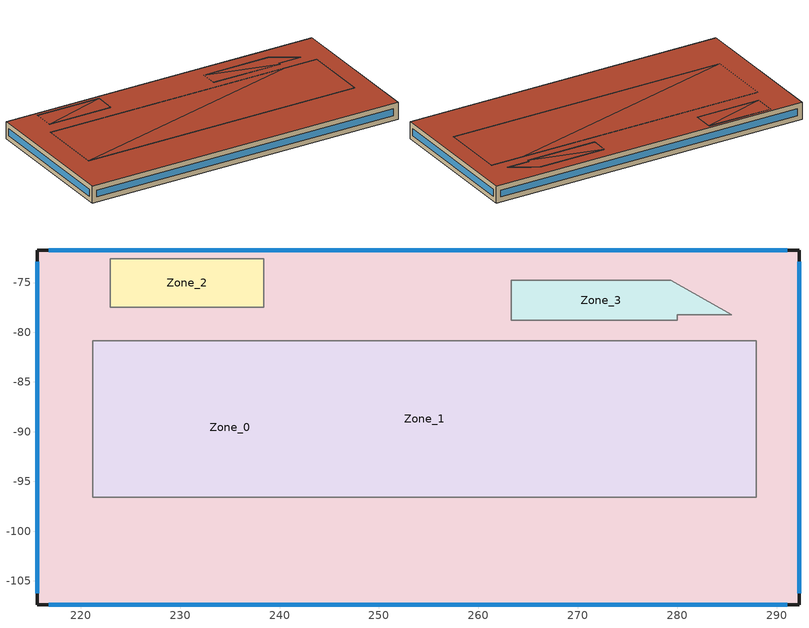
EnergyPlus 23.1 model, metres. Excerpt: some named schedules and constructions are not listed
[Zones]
Zone_0
 floor ground (Zone_0:f0UnderGroundSlabCF): 215.61,-107.39 215.61,-71.77 222.99,-71.77 222.99,-72.59 238.42,-72.59 238.42,-77.5 222.99,-72.59 222.99,-71.77 263.29,-71.77 263.29,-74.77 279.35,-74.77 285.49,-78.23 280,-78.23 280,-80.86 287.92,-80.86 287.92,-96.61 221.2,-80.86 280,-80.86 280,-78.79 263.29,-74.77 263.29,-71.77 292.24,-71.77 292.24,-107.39 z0
 wall outside (90.1-2019 Nonresidential CZ 0 Exterior Wall (Mass)): 215.61,-107.39 292.24,-107.39 292.24,-71.77 215.61,-71.77 215.61,-107.39 z0:4
 wall to Zone_3 (Interior Partition (Mass)): 263.29,-78.79 263.29,-74.77 279.35,-74.77 285.49,-78.23 280,-78.23 280,-78.79 263.29,-78.79 z0:4
 wall to Zone_2 (Interior Partition (Mass)): 238.42,-77.5 222.99,-77.5 222.99,-72.59 238.42,-72.59 238.42,-77.5 z0:4
 wall to Zone_1 (Interior Partition (Mass)): 287.92,-96.61 221.2,-96.61 221.2,-80.86 287.92,-80.86 287.92,-96.61 z0:4
 window (90.1-2019 Nonresidential CZ 0 Glazing (Operable)): 216.78,-107.39 291.07,-107.39 / 291.07,-71.77 216.78,-71.77 z1.17:2.83; 292.24,-106.25 292.24,-72.92 / 215.61,-72.92 215.61,-106.25 z1.15:2.85
 roof outside (300mmInsulation 200mmConcrete): 215.61,-107.39 292.24,-107.39 292.24,-71.77 279.35,-71.77 279.35,-74.77 263.29,-74.77 280,-78.79 280,-80.86 221.2,-96.61 287.92,-96.61 287.92,-80.86 280,-80.86 280,-78.23 285.49,-78.23 279.35,-74.77 279.35,-71.77 238.42,-71.77 238.42,-72.59 222.99,-77.5 238.42,-77.5 238.42,-71.77 215.61,-71.77 z4
Zone_1
 floor ground (Zone_1:f0UnderGroundSlabCF): 221.2,-96.61 221.2,-80.86 287.92,-80.86 287.92,-96.61 z0
 roof outside (300mmInsulation 200mmConcrete): 221.2,-96.61 287.92,-96.61 287.92,-80.86 221.2,-80.86 z4
Zone_2
 floor ground (Zone_2:f0UnderGroundSlabCF): 222.99,-77.5 222.99,-72.59 238.42,-72.59 238.42,-77.5 z0
 roof outside (300mmInsulation 200mmConcrete): 222.99,-77.5 238.42,-77.5 238.42,-72.59 222.99,-72.59 z4
Zone_3
 floor ground (Zone_3:f0UnderGroundSlabCF): 263.29,-74.77 279.35,-74.77 285.49,-78.23 280,-78.23 280,-78.79 263.29,-78.79 z0
 roof outside (300mmInsulation 200mmConcrete): 263.29,-74.77 263.29,-78.79 280,-78.79 280,-78.23 285.49,-78.23 279.35,-74.77 z4
[Construction]
Interior Partition (Mass)_FLIPPED: Plaster_0.013_Interior Partition (Mass), Plaster_0.013_Interior Partition (Mass)
[EnergyManagementSystem:Sensor] Output:Variable Index Key=Environment
Name | Output:Variable
OutdoorTemp | Site Outdoor Air Drybulb Temperature
OutdoorRelHumid | Site Outdoor Air Relative Humidity
[ZoneHVAC:IdealLoadsAirSystem] Maximum Heating Supply Air Temperature {C}=35; Minimum Cooling Supply Air Temperature {C}=12; Maximum Heating Supply Air Humidity Ratio {kgWater/kgDryAir}=0.01; Minimum Cooling Supply Air Humidity Ratio {kgWater/kgDryAir}=0.008; Heating Limit=LimitFlowRateAndCapacity; MaximumHeatingAirFlowRate [m3/s]=Autosize; MaximumSensibleHeatingCapacity [W]=Autosize; Cooling Limit=LimitFlowRateAndCapacity; MaximumCoolingAirFlowRate [m3/s]=Autosize; MaximumTotalCoolingCapacity [W]=Autosize; HeatingAvailabilitySchedule=Off; Dehumidification Control Type=Humidistat; Humidification Control Type=Humidistat; Demand Controlled Ventilation Type=OccupancySchedule; Outdoor Air Economizer Type=NoEconomizer; Heat Recovery Type=None; SensibleHeatRecoveryEffectiveness=0.7; LatentHeatRecoveryEffectiveness=0.65
Name | CoolingAvailabilitySchedule | Design Specification Outdoor Air Object
Zone_0 Ideal Loads Air | CoolAvail_Zone_0 | Zone_0MinFreshAir
Zone_1 Ideal Loads Air | CoolAvail_Zone_1 | Zone_1MinFreshAir
Zone_2 Ideal Loads Air | CoolAvail_Zone_2 | Zone_2MinFreshAir
Zone_3 Ideal Loads Air | CoolAvail_Zone_3 | Zone_3MinFreshAir
[Schedule:Constant]
Off: Value=0
AllOn: Value=1
Zone_0Heating_SP_Sch; Zone_1Heating_SP_Sch; Zone_2Heating_SP_Sch; Zone_3Heating_SP_Sch: HeatingSetpoint=20
Zone_0Cooling_SP_Sch; Zone_1Cooling_SP_Sch; Zone_2Cooling_SP_Sch; Zone_3Cooling_SP_Sch: CoolingSetpoint=26
[Schedule:Day:Hourly]
561d226c-dfb2-47a8-9f44-daed69d770ca: Fraction, 0, 0, 0, 0, 0, 0, 0, 0, 0, 0, 0, 0, 0, 0, 0, 0, 0, 0, 0, 0, 0, 0, 0, 0
a24641ba-3735-4e0c-8833-826857902045: Fraction, 0, 0, 0, 0, 0, 0, 0, 0.2, 0.4, 0.6, 0.8, 0.8, 0.4, 0.6, 0.8, 0.8, 0.4, 0.2, 0, 0, 0, 0, 0, 0
549433fd-dfa2-4326-9945-f400369c81e1: Fraction, 0, 0, 0, 0, 0, 0, 0, 1, 1, 1, 1, 1, 1, 1, 1, 1, 1, 1, 0, 0, 0, 0, 0, 0
ef1b2ce9-b476-4417-af51-2e6d29c7d4a5: Fraction, 0.1, 0.1, 0.1, 0.1, 0.1, 0.1, 0.1, 0.1, 0.1, 0.1, 0.1, 0.1, 0.1, 0.1, 0.1, 0.1, 0.1, 0.1, 0.1, 0.1, 0.1, 0.1, 0.1, 0.1
4cf5bd77-9dfd-4795-bdc9-dae13ac7382e: Fraction, 0.1, 0.1, 0.1, 0.1, 0.1, 0.1, 0.1, 0.2, 0.4, 0.6, 0.8, 0.8, 0.4, 0.6, 0.8, 0.8, 0.4, 0.2, 0.1, 0.1, 0.1, 0.1, 0.1, 0.1
85c6a029-e4e8-41fd-86bb-4b009e4cb66b: Fraction, 1, 1, 1, 1, 1, 1, 1, 1, 0, 0, 0, 0, 0, 1, 0, 0, 0, 0, 0, 0, 0, 0, 0, 0
0c249a86-c4ee-410c-8082-98cd32725661: Fraction, 1, 1, 1, 1, 1, 1, 1, 1, 0, 0, 0, 0, 0, 0, 0, 0, 0, 0, 0, 0, 0, 0, 0, 0
f29474d4-a1e7-4d7a-91c1-f291bf929a3f: Fraction, 1, 1, 1, 1, 1, 1, 1, 1, 0, 0, 0, 1, 1, 1, 1, 1, 0, 0, 0, 0, 0, 0, 0, 1
74cfc11e-1913-4ea0-a0f7-8d2204f76937: Fraction, 1, 1, 1, 1, 1, 1, 1, 1, 0, 0, 0, 0, 0, 0, 0, 0, 0, 0, 0, 0, 0, 0, 0, 1
1250c7db-3b2b-4445-b79f-44bef8d49d5d: Fraction, 1, 1, 1, 1, 1, 1, 1, 1, 0, 0, 0, 0, 1, 1, 1, 0, 0, 0, 0, 0, 0, 0, 0, 0
772ec56d-a633-41bf-bd3d-4b23fc774e0a: Fraction, 1, 1, 1, 1, 1, 1, 1, 1, 0, 0, 0, 0, 0, 0, 0, 0, 0, 0, 0, 0, 0, 0, 1, 1
e27d312d-659d-49e3-9faf-210b87503e1f: Fraction, 1, 1, 1, 1, 1, 1, 1, 0, 0, 0, 0, 0, 1, 1, 1, 1, 0, 0, 0, 0, 0, 0, 0, 1
b26ceaab-e915-4292-ae42-2f58a4d818ea: Fraction, 1, 1, 1, 1, 1, 1, 1, 1, 0, 0, 0, 0, 1, 1, 1, 1, 1, 0, 0, 0, 0, 0, 0, 0
e0697b2d-ebe1-46cf-a18b-520a3f69f707: Fraction, 1, 1, 1, 1, 1, 1, 1, 1, 0, 0, 0, 0, 1, 1, 1, 1, 1, 0, 0, 0, 0, 0, 0, 1
a064ed7a-8238-4f75-a64f-5e109a77af9a: Fraction, 1, 1, 1, 1, 1, 0, 0, 0, 0, 0, 1, 1, 1, 1, 0, 0, 0, 0, 0, 0, 0, 0, 1, 1
b6bcfed9-4522-4340-b17a-acf98644e10d: Fraction, 1, 1, 1, 1, 1, 0, 0, 0, 0, 0, 0, 0, 0, 0, 0, 1, 1, 1, 1, 1, 1, 1, 1, 1
77618b42-cc36-4d1c-86c4-2d974d71c98d: Fraction, 1, 1, 1, 1, 1, 1, 1, 0, 0, 0, 0, 0, 0, 0, 0, 0, 0, 0, 0, 0, 0, 0, 1, 1
b000b1dc-dca8-4677-ad55-6699cf6bab2a: Fraction, 1, 1, 1, 1, 1, 1, 1, 0, 0, 0, 0, 0, 0, 0, 0, 0, 0, 0, 0, 0, 0, 0, 0, 1
31c4c1a4-3514-4191-930d-fcecca94881a: Fraction, 1, 1, 1, 1, 1, 1, 1, 1, 1, 1, 1, 0, 0, 0, 0, 0, 0, 0, 0, 0, 1, 1, 1, 1
33edf522-fb8b-4dfd-bfc6-df66bb4e1fab: Fraction, 1, 1, 1, 1, 1, 1, 0, 0, 0, 0, 0, 0, 0, 0, 0, 0, 0, 0, 0, 0, 0, 1, 1, 1
3f429996-4c54-4d87-8250-dc492136a87e: Fraction, 1, 1, 1, 1, 0, 0, 0, 0, 0, 0, 0, 0, 0, 0, 0, 0, 0, 0, 0, 0, 0, 1, 1, 1
e2f1e828-fbda-4cd2-bede-7b59d388981c: Fraction, 1, 1, 1, 1, 1, 1, 1, 1, 1, 1, 1, 1, 1, 1, 0, 0, 0, 0, 0, 0, 1, 1, 1, 1
68eb1d60-7632-4f94-868b-87a1d3a83c17: Fraction, 1, 1, 1, 1, 1, 1, 0, 0, 0, 0, 0, 0, 0, 0, 0, 0, 0, 0, 0, 0, 0, 0, 1, 1
b074ca7d-6cdb-4236-807f-2150fec1f18b: Fraction, 0, 1, 1, 1, 1, 1, 1, 1, 0, 0, 0, 0, 0, 1, 0, 0, 0, 0, 1, 1, 1, 1, 1, 1
743d76c9-1341-4029-82f1-1e5178462d91: Fraction, 1, 1, 1, 1, 1, 1, 0, 0, 0, 0, 0, 0, 1, 1, 0, 0, 1, 1, 1, 1, 1, 1, 1, 1
0d8ecc63-0ded-475c-a08a-15f37c7c10b4: Fraction, 1, 1, 1, 1, 1, 1, 1, 1, 0, 0, 0, 0, 0, 0, 0, 0, 0, 0, 0, 0, 0, 1, 1, 1
34c04e20-d69e-4830-8713-dd9accf05093: Fraction, 1, 1, 1, 0, 0, 0, 0, 0, 0, 0, 0, 0, 0, 0, 0, 0, 0, 0, 0, 0, 0, 0, 0, 0
b8df7259-eebb-40da-a1a3-bcf27ca5f2dd: Fraction, 1, 1, 1, 1, 1, 1, 1, 1, 0, 0, 0, 0, 1, 1, 1, 1, 0, 0, 0, 0, 0, 0, 0, 0
5323fa69-3154-4a14-b11d-a32f91a33350: Fraction, 0, 0, 0, 0, 0, 0, 0, 0, 1, 1, 1, 1, 1, 1, 1, 1, 0, 0, 0, 0, 0, 0, 0, 0
adf3931e-70ba-44c3-862b-255d006a4b2f: Fraction, 0, 0, 0, 1, 1, 1, 1, 1, 0, 0, 0, 0, 0, 0, 0, 0, 0, 0, 0, 0, 0, 0, 0, 0
42f5213f-b900-41f9-adae-0f22096b5bcb: Fraction, 0, 0, 0, 1, 1, 1, 1, 1, 0, 0, 0, 0, 0, 1, 1, 1, 0, 0, 0, 0, 0, 0, 0, 0
064fe165-83db-405a-8849-8a1efd8cc893: Fraction, 0, 1, 1, 1, 1, 1, 1, 1, 0, 0, 0, 0, 0, 1, 1, 0, 0, 0, 0, 0, 0, 0, 0, 0
25d0cc74-fdbe-4320-ae4e-9e47b9a3e139: Fraction, 0, 0, 0, 0, 1, 1, 1, 1, 0, 0, 0, 0, 0, 0, 0, 0, 0, 0, 0, 0, 0, 0, 0, 0
50389512-814e-4e61-9d73-c0c810431688: Fraction, 1, 1, 1, 1, 1, 1, 1, 1, 1, 0, 1, 1, 1, 1, 1, 1, 1, 0, 0, 1, 1, 1, 1, 1
f13050b7-a697-4f06-a09b-ba45c976c57d: Fraction, 1, 1, 1, 1, 1, 1, 1, 1, 0, 0, 0, 1, 1, 1, 1, 1, 0, 1, 1, 1, 1, 1, 1, 1
26a934de-cf15-4b4a-a984-ca084c93e3ed: Fraction, 0, 1, 1, 1, 1, 1, 1, 1, 0, 0, 0, 0, 1, 1, 1, 0, 0, 0, 0, 0, 0, 0, 0, 0
74ec60ba-d813-4bca-864a-5824e87c1028: Fraction, 0, 0, 0, 0, 0, 0, 0, 0, 0, 0, 0, 0, 1, 0, 0, 0, 0, 0, 0, 0, 0, 0, 0, 0
334a7995-b9a8-4966-a8ad-b782d04819be: Fraction, 0, 1, 1, 1, 1, 1, 1, 1, 0, 0, 0, 0, 0, 0, 0, 0, 0, 0, 0, 0, 0, 0, 0, 0
267d3960-7065-48c6-a4fe-b2dccd21d001: Fraction, 0, 1, 0, 0, 1, 0, 0, 0, 0, 0, 0, 1, 1, 1, 1, 1, 1, 0, 0, 0, 0, 0, 0, 0
21d52ee4-5c4c-4218-9ebc-d2d90fed18ea: Fraction, 0, 0, 0, 0, 0, 0, 0, 0, 0, 0, 0, 0, 1, 0, 1, 0, 0, 0, 0, 0, 0, 0, 0, 0
4a5fa2e8-692f-4a68-88ef-82ab0c592a7d: Fraction, 0, 0, 0, 0, 0, 0, 0, 0, 0, 0, 0, 1, 0, 0, 1, 1, 0, 0, 0, 0, 0, 0, 0, 1
9f990f34-d58c-4937-a7c1-f3844e4063c1: Fraction, 0, 0, 0, 1, 1, 1, 1, 1, 0, 0, 0, 1, 1, 1, 1, 0, 0, 0, 0, 0, 0, 1, 1, 0
c84d1233-08ef-4e56-9c9f-a80276d6d31e: Fraction, 0, 1, 1, 1, 1, 1, 1, 1, 0, 0, 0, 1, 1, 1, 1, 1, 0, 0, 1, 0, 0, 1, 1, 1
f2f95d3c-a0c4-4a72-8854-ed7b6d2e4979: Fraction, 1, 1, 1, 1, 1, 1, 1, 1, 0, 0, 0, 1, 1, 1, 1, 0, 0, 0, 0, 1, 0, 0, 1, 1
680c0ec1-0e14-49c8-af01-74ee5af38224: Fraction, 1, 1, 1, 1, 1, 1, 1, 1, 1, 1, 0, 0, 0, 0, 0, 0, 0, 0, 0, 1, 1, 1, 1, 1
72563efa-3a77-4d08-ab20-e3e3692b2940: Fraction, 1, 1, 1, 1, 1, 1, 1, 1, 0, 0, 0, 1, 1, 1, 1, 1, 1, 0, 1, 1, 1, 1, 1, 1
dc615d84-f378-4a21-8735-997e0a0f6458: Fraction, 1, 1, 0, 0, 1, 1, 0, 0, 0, 0, 0, 1, 0, 0, 1, 1, 0, 0, 0, 0, 0, 0, 0, 0
e3309eba-5228-4a3f-9aa2-1fd62fa497ae: Fraction, 0, 1, 1, 0, 1, 1, 0, 0, 0, 0, 0, 1, 1, 1, 1, 1, 1, 0, 0, 0, 0, 0, 0, 0
1a090c8f-b2a6-4cca-a8d9-a179f414f05c: Fraction, 0, 0, 0, 0, 1, 1, 1, 1, 0, 0, 0, 1, 1, 1, 1, 1, 0, 0, 0, 0, 0, 0, 0, 0
569fdb20-bc7a-438b-87d6-d70862601515: Fraction, 1, 1, 1, 1, 1, 1, 1, 1, 0, 0, 0, 1, 1, 1, 1, 1, 0, 0, 0, 0, 0, 0, 0, 0
629b89ae-2ebe-40bc-a908-2d5758564f4c: Fraction, 0, 0, 1, 1, 1, 1, 1, 0, 0, 0, 0, 1, 1, 1, 1, 1, 1, 0, 0, 0, 0, 0, 0, 0
45f19e8f-8985-4ac9-b53e-1421078fe62f: Fraction, 0, 0, 0, 0, 0, 0, 0, 0, 0, 0, 0, 0, 0, 1, 0, 0, 0, 0, 0, 0, 0, 0, 0, 0
f280c74d-9ff6-4899-827d-efa8a638737b: Fraction, 0, 0, 0, 0, 0, 0, 0, 0, 0, 0, 0, 1, 1, 1, 0, 0, 0, 0, 0, 0, 0, 0, 0, 0
e2f249d8-097e-40ff-ad9c-c55f7ba70039: Fraction, 0, 0, 0, 0, 0, 0, 0, 0, 0, 0, 0, 0, 1, 1, 1, 1, 0, 0, 0, 0, 0, 0, 0, 0
5133e15d-8069-4a5e-9e2a-0125374c018a: Fraction, 0, 0, 0, 1, 1, 1, 1, 1, 0, 0, 0, 1, 1, 1, 1, 1, 0, 0, 0, 0, 0, 0, 0, 0
4b47d2e1-5d75-4720-a4d9-b3cc995cc6dd: Fraction, 1, 1, 1, 0, 1, 1, 1, 1, 0, 0, 0, 1, 1, 1, 1, 1, 1, 0, 0, 0, 0, 0, 0, 1
a74ea6fc-e84c-4d78-bd6c-0c4f57afc76b: Fraction, 1, 1, 1, 1, 1, 1, 1, 1, 0, 0, 0, 1, 1, 1, 1, 1, 1, 0, 0, 0, 0, 0, 0, 1
eb272f09-08a5-41e4-8729-2c979847a29b: Fraction, 1, 1, 1, 1, 0, 0, 0, 1, 0, 0, 1, 1, 1, 1, 1, 1, 1, 0, 0, 0, 0, 0, 0, 0
90856641-0652-4c9f-a071-5d7bbb2a872d: Fraction, 1, 1, 1, 1, 0, 0, 0, 0, 0, 0, 0, 1, 1, 1, 1, 1, 1, 0, 0, 0, 0, 0, 0, 0
48cfc453-6422-41ba-8031-d74a1e013f1c: Fraction, 0, 0, 0, 0, 0, 0, 0, 0, 0, 0, 0, 1, 1, 1, 1, 1, 0, 0, 0, 0, 0, 1, 1, 1
a7fdf543-b681-43e6-b6af-290bc38788a0: Fraction, 1, 1, 1, 1, 1, 1, 1, 1, 1, 1, 0, 0, 0, 0, 1, 1, 0, 0, 0, 1, 1, 0, 1, 0
b82e4c78-5cdd-46cb-a540-6ff323719b30: Fraction, 0, 1, 1, 1, 1, 1, 1, 1, 1, 1, 1, 1, 0, 1, 0, 1, 1, 1, 1, 1, 1, 1, 1, 1
89fdac62-9a60-4ff6-b8fe-e8588041b4cd: Fraction, 1, 1, 1, 1, 1, 1, 1, 1, 0, 0, 0, 1, 0, 1, 1, 0, 0, 0, 0, 1, 0, 1, 1, 1
4d3d19ee-0516-43be-8ce0-4bd7d21f8b47: Fraction, 1, 1, 1, 1, 1, 1, 1, 1, 0, 0, 0, 1, 1, 1, 1, 1, 1, 1, 0, 0, 0, 0, 0, 0
12fef3fd-a838-4b27-a706-b2babadc79db: Fraction, 1, 0, 1, 1, 1, 0, 1, 1, 0, 0, 0, 1, 1, 1, 1, 1, 1, 0, 0, 0, 0, 0, 0, 0
cb52a983-87de-40db-982b-375cdfdea294: Fraction, 0, 0, 0, 0, 0, 1, 1, 0, 0, 0, 0, 0, 1, 1, 1, 1, 0, 0, 0, 0, 1, 1, 1, 0
1531a79c-518d-4400-a66c-47120729e1be: Fraction, 0, 1, 0, 1, 1, 1, 1, 1, 0, 0, 0, 1, 1, 1, 1, 1, 1, 0, 0, 0, 0, 0, 0, 0
99a48b89-7d04-4b44-a98e-d3c82a9dc741: Fraction, 0, 1, 1, 1, 1, 1, 0, 1, 0, 0, 0, 1, 1, 1, 1, 1, 1, 1, 0, 0, 0, 0, 0, 0
7979b7bb-c444-4176-b453-5b62de9c2be6: Fraction, 0, 0, 0, 1, 1, 1, 1, 1, 0, 0, 0, 1, 1, 1, 1, 1, 1, 1, 0, 0, 0, 0, 0, 0
cbdfe97a-80c2-47d2-93df-bbf2952c4215: Fraction, 0, 0, 0, 0, 1, 1, 1, 1, 0, 0, 0, 1, 1, 1, 1, 1, 1, 1, 0, 0, 0, 0, 0, 0
ee4773fd-25fa-408e-b587-96930ae01020: Fraction, 0, 0, 1, 1, 1, 1, 1, 1, 0, 0, 0, 1, 1, 1, 1, 1, 0, 1, 1, 1, 0, 1, 1, 1
ab553f1f-e999-42db-a828-3a8c4a6055cc: Fraction, 0, 0, 0, 0, 1, 1, 1, 1, 0, 0, 1, 1, 1, 1, 1, 1, 1, 0, 0, 0, 0, 0, 0, 0
2c4adc93-1ecc-4247-9ab9-f5ff1b08cbfa: Fraction, 0, 0, 0, 0, 0, 1, 0, 0, 0, 1, 1, 1, 1, 1, 1, 1, 1, 1, 0, 0, 0, 0, 0, 0
8120fe72-b15e-4308-92bc-83d8241b95e4: Fraction, 0, 0, 0, 1, 1, 1, 1, 0, 0, 0, 0, 1, 1, 1, 1, 1, 1, 1, 0, 0, 0, 0, 0, 0
41805d28-3b6b-4d06-a9c3-1e716f37525d: Fraction, 1, 1, 1, 0, 1, 0, 1, 1, 0, 0, 0, 0, 1, 1, 1, 1, 1, 0, 0, 0, 0, 0, 0, 0
42b810f3-ef9c-41b2-a9ba-1ceaff09f6a9: Fraction, 0, 0, 1, 1, 1, 1, 1, 1, 0, 1, 1, 1, 1, 1, 0, 1, 0, 0, 0, 1, 0, 0, 1, 1
6e209096-b3bb-4107-b1cd-d0fa029301d5: Fraction, 1, 1, 1, 1, 1, 1, 0, 1, 0, 1, 1, 1, 1, 1, 1, 1, 1, 1, 0, 0, 0, 0, 0, 0
9e08ca07-425d-426b-ae3a-bf5f3ca4c968: Fraction, 0, 1, 1, 1, 1, 1, 0, 1, 0, 0, 0, 1, 1, 1, 0, 0, 0, 0, 0, 0, 0, 0, 0, 1
f71fb075-e90e-4586-890b-336368de73e8: Fraction, 1, 1, 1, 1, 1, 1, 1, 1, 0, 1, 1, 1, 1, 1, 1, 0, 1, 0, 0, 1, 1, 1, 1, 1
b1d77f4b-6e65-4670-abeb-ba9bb48a29a1: Fraction, 1, 1, 1, 1, 1, 1, 1, 0, 0, 0, 0, 0, 1, 1, 1, 1, 0, 0, 0, 0, 0, 0, 1, 0
1818b242-5233-4300-b520-4bc04c655efb: Fraction, 0, 0, 1, 1, 1, 1, 1, 1, 0, 1, 1, 1, 1, 1, 1, 1, 1, 1, 1, 0, 0, 0, 0, 0
37c1cb38-0006-4739-b020-fc2a8c6482a2: Fraction, 1, 1, 1, 1, 1, 1, 1, 1, 0, 0, 1, 1, 1, 0, 0, 0, 0, 0, 0, 1, 0, 1, 1, 1
24f7ea19-0cf7-43b9-b05f-44584330dc0c: Fraction, 1, 1, 1, 1, 1, 1, 1, 1, 0, 0, 0, 1, 1, 1, 1, 1, 0, 0, 0, 0, 0, 1, 1, 1
e0fe6f05-d967-4e20-83b7-38e17d3494cc: Fraction, 1, 1, 1, 1, 1, 1, 1, 1, 0, 1, 1, 0, 1, 1, 1, 0, 0, 0, 0, 1, 1, 1, 1, 1
978efcca-c70a-4222-a4ea-4e4e1b94c568: Fraction, 1, 1, 1, 1, 1, 1, 1, 1, 0, 0, 1, 1, 1, 1, 1, 1, 1, 1, 0, 0, 0, 0, 0, 0
3a573a91-bac9-4c56-81a9-70300a5385af: Fraction, 0, 1, 1, 0, 1, 1, 1, 1, 0, 1, 1, 1, 1, 1, 1, 1, 0, 1, 1, 1, 1, 1, 1, 1
18e4aa44-7405-44c5-80d2-2ad437eab411: Fraction, 1, 1, 0, 1, 1, 1, 1, 1, 0, 0, 1, 1, 1, 0, 0, 0, 1, 1, 0, 1, 1, 1, 1, 1
0f0202a4-195a-4f34-b22c-c0574f5a7d68: Fraction, 1, 1, 1, 1, 1, 1, 1, 1, 0, 0, 1, 1, 1, 1, 1, 0, 1, 1, 1, 1, 1, 1, 1, 1
7781e9b7-6876-4142-b53c-9a5ccc616691: Fraction, 1, 1, 1, 1, 1, 1, 1, 1, 1, 0, 1, 1, 1, 1, 1, 0, 1, 0, 0, 1, 1, 1, 1, 1
2f1e2b94-ec51-4501-aec0-b97301df5a5a: Fraction, 1, 1, 1, 1, 1, 1, 1, 1, 1, 1, 1, 1, 1, 1, 0, 0, 0, 0, 0, 0, 0, 1, 1, 1
e9aed87e-672d-43e3-ab5e-a3021301a4a4: Fraction, 1, 1, 1, 1, 0, 0, 0, 0, 0, 0, 1, 1, 1, 1, 1, 1, 1, 0, 0, 0, 0, 0, 0, 0
6cc8b891-4b4b-4e66-aa85-66496144d162: Fraction, 0, 1, 1, 1, 1, 1, 1, 1, 0, 0, 0, 1, 1, 1, 1, 1, 1, 1, 0, 0, 0, 0, 0, 0
4927370b-0b8c-4925-b7d7-41c86596701f: Fraction, 0, 1, 0, 0, 1, 0, 1, 0, 0, 0, 1, 1, 1, 1, 1, 1, 1, 0, 0, 0, 0, 0, 0, 0
858abd4a-04af-4ac9-a6ec-14c5bdc98630: Fraction, 0, 1, 1, 1, 1, 1, 1, 1, 0, 1, 1, 1, 1, 1, 1, 1, 1, 1, 0, 0, 0, 0, 0, 0
80ffbef0-fa87-4ee3-a75c-a94183df0bbe: Fraction, 0, 0, 0, 0, 1, 0, 0, 0, 0, 1, 1, 1, 1, 1, 1, 1, 1, 1, 1, 0, 0, 0, 0, 0
7a6df264-7ee6-40af-9c4a-0f699d0c1ccf: Fraction, 0, 0, 0, 0, 1, 1, 0, 1, 0, 0, 1, 1, 0, 1, 1, 1, 1, 1, 1, 1, 1, 1, 1, 1
1b00293a-42a1-4816-9873-11c03299305f: Fraction, 1, 1, 1, 1, 1, 1, 1, 1, 0, 0, 0, 1, 1, 1, 1, 1, 1, 0, 0, 0, 0, 0, 0, 0
32a52929-a276-46a0-9e71-9020b2598748: Fraction, 0, 1, 1, 1, 1, 1, 1, 1, 0, 0, 1, 1, 1, 0, 0, 0, 0, 0, 0, 0, 0, 0, 0, 1
3d890e4d-676c-443f-ae8a-013f2103938c: Fraction, 1, 1, 1, 1, 1, 1, 1, 1, 0, 0, 1, 1, 1, 1, 1, 1, 1, 0, 1, 0, 0, 0, 0, 0
4e1516a6-3f8c-4bd6-802e-49909bb945a8: Fraction, 0, 0, 0, 0, 1, 1, 0, 0, 0, 0, 1, 1, 0, 0, 0, 1, 1, 0, 0, 1, 1, 1, 1, 1
eaf9be08-6d50-4173-b2da-6b1875419b4e: Fraction, 1, 1, 1, 1, 1, 1, 1, 1, 0, 0, 0, 1, 1, 1, 1, 0, 0, 1, 1, 1, 1, 1, 1, 1
d259d1bc-0c8d-42c6-b845-487b9fcf2043: Fraction, 1, 1, 1, 1, 1, 1, 1, 1, 0, 0, 0, 1, 1, 1, 1, 0, 1, 1, 0, 0, 0, 0, 0, 0
9976d3a7-aeb5-48f6-b478-57dec8883c08: Fraction, 0, 0, 0, 0, 1, 0, 0, 0, 0, 1, 0, 1, 1, 1, 0, 1, 1, 1, 1, 1, 1, 1, 1, 1
37033e62-8eff-40df-9873-c8882775b452: Fraction, 1, 1, 1, 1, 1, 1, 1, 1, 1, 0, 0, 1, 1, 1, 1, 1, 0, 0, 0, 0, 0, 0, 0, 0
ec5136ff-6cb9-4471-9853-68e71fc30723: Fraction, 1, 1, 1, 1, 1, 1, 1, 1, 0, 1, 1, 1, 1, 1, 1, 0, 0, 0, 0, 0, 0, 0, 0, 0
97438e12-208d-4155-94c8-6c07565688ce: Fraction, 1, 1, 1, 0, 1, 1, 0, 1, 0, 0, 0, 1, 1, 1, 0, 0, 0, 0, 0, 0, 0, 0, 0, 0
9f8af7c2-ac5a-45c4-9d7a-4b6d0490ca06: Fraction, 0, 0, 0, 0, 0, 0, 0, 0, 1, 1, 1, 1, 1, 1, 1, 1, 1, 1, 1, 0, 0, 0, 0, 0
f764a808-63cd-4aa6-b97b-af1051a48ca2: Fraction, 0, 0, 0, 0, 1, 0, 1, 1, 1, 1, 1, 1, 1, 1, 1, 1, 1, 1, 0, 0, 0, 0, 0, 0
5b321f60-b354-4228-ab54-1cda36a10044: Fraction, 0, 0, 0, 0, 0, 1, 1, 1, 1, 1, 1, 1, 1, 1, 1, 1, 1, 1, 1, 0, 0, 0, 0, 0
b8a81750-3430-4b5d-9867-a15c78432fd6: Fraction, 0, 0, 0, 0, 1, 0, 1, 0, 0, 1, 1, 1, 1, 1, 1, 1, 1, 1, 1, 0, 0, 0, 0, 0
f7dbe305-b71b-4776-a867-5e5892a08d82: Fraction, 0, 0, 0, 0, 1, 1, 1, 1, 0, 1, 1, 1, 1, 1, 1, 1, 1, 1, 1, 0, 0, 0, 0, 0
0f95166b-1ef2-4e46-b829-8b1bfe2d79af: Fraction, 0, 0, 0, 0, 0, 0, 0, 0, 1, 1, 1, 1, 1, 1, 0, 0, 0, 0, 0, 1, 0, 0, 0, 0
c3590bef-4fe4-4bab-8b98-2c4e69aead1b: Fraction, 0, 1, 0, 0, 1, 0, 1, 1, 0, 1, 1, 1, 1, 0, 1, 0, 0, 0, 0, 0, 0, 0, 0, 1
3534bac9-9fc2-40c3-b02b-1fe789e14ea3: Fraction, 1, 0, 1, 1, 1, 1, 1, 0, 0, 1, 1, 1, 0, 0, 1, 1, 1, 0, 0, 0, 0, 0, 0, 0
3388c9c2-83b8-42ec-a30b-752dbbacf474: Fraction, 1, 1, 0, 1, 1, 1, 1, 1, 0, 1, 1, 1, 1, 1, 1, 0, 0, 0, 0, 0, 0, 0, 0, 0
4e7b1e9e-c7b6-40e3-803a-a51ad52b1db4: Fraction, 0, 1, 1, 1, 1, 1, 1, 1, 0, 1, 1, 1, 0, 1, 1, 1, 0, 1, 0, 1, 1, 0, 1, 0
32343a06-f962-4b30-8503-411f415510aa: Fraction, 1, 1, 1, 1, 1, 1, 1, 1, 0, 0, 0, 0, 1, 0, 0, 0, 0, 0, 0, 0, 0, 0, 1, 0
f1e0da34-49c5-4c83-854d-2a6db2a3ef5a: Fraction, 1, 1, 0, 1, 1, 1, 1, 1, 0, 1, 1, 1, 1, 1, 1, 1, 1, 1, 0, 0, 0, 0, 0, 0
b61fcd0c-f044-432e-bb78-669bd8431322: Fraction, 0, 0, 0, 0, 0, 0, 0, 0, 0, 1, 1, 0, 0, 1, 1, 0, 0, 0, 0, 0, 0, 1, 1, 1
ef41f50c-03a8-4db6-8a76-2d83eb80a7c4: Fraction, 1, 1, 1, 1, 1, 1, 0, 0, 0, 0, 1, 1, 1, 1, 1, 1, 1, 1, 0, 0, 0, 0, 0, 0
a60ab8b9-977f-4ec4-8a30-515ff0a4bd62: Fraction, 0, 0, 0, 0, 0, 0, 0, 0, 0, 0, 1, 1, 1, 1, 1, 1, 1, 1, 0, 0, 0, 0, 0, 0
4c3c6b70-359b-45e1-8c19-bb95b4618909: Fraction, 0, 0, 0, 1, 1, 1, 0, 0, 0, 0, 0, 0, 1, 1, 0, 0, 1, 1, 0, 0, 0, 1, 1, 1
8e18e431-23a1-408b-b384-3ea972c797a8: Fraction, 1, 1, 1, 1, 1, 1, 1, 1, 0, 1, 1, 1, 0, 0, 0, 0, 0, 0, 0, 0, 0, 0, 0, 1
2947e697-d069-4c61-9be8-e268fadd8571: Fraction, 1, 1, 1, 1, 1, 1, 1, 1, 1, 0, 0, 0, 1, 1, 1, 1, 0, 0, 0, 0, 0, 0, 1, 1
8d72fccb-df80-4c92-8b54-943d74b5bb86: Fraction, 1, 1, 1, 1, 1, 1, 1, 1, 0, 0, 1, 1, 1, 1, 1, 1, 1, 0, 0, 0, 0, 0, 0, 0
2514dd92-0222-484b-b8ab-ba6ac40a355f: Fraction, 1, 1, 1, 1, 1, 1, 1, 1, 0, 0, 1, 1, 1, 1, 0, 0, 1, 1, 1, 1, 1, 1, 1, 1
52fe4a51-9b5b-431e-bea8-fe336f4a1738: Fraction, 1, 1, 1, 1, 1, 1, 1, 1, 0, 0, 1, 1, 1, 1, 0, 0, 0, 1, 1, 1, 1, 1, 1, 1
a60b447f-d737-4c1e-bb24-b8dd39c52611: Fraction, 0, 0, 0, 0, 1, 1, 1, 1, 0, 0, 0, 0, 0, 0, 0, 0, 0, 0, 0, 0, 0, 0, 1, 1
71f8cc5d-7261-4057-8f21-38d01158a895: Fraction, 1, 1, 1, 1, 1, 1, 1, 1, 1, 1, 1, 1, 1, 1, 1, 1, 1, 1, 1, 0, 0, 0, 0, 0
8003589d-2f89-451e-acd3-30f62fc840bf: Fraction, 0, 0, 0, 0, 0, 0, 0, 0, 0, 0, 1, 1, 1, 1, 1, 0, 0, 0, 0, 0, 0, 1, 1, 1
a9348ec9-58c2-4a2b-8427-68edb90c7e32: Fraction, 1, 1, 1, 1, 1, 1, 1, 1, 1, 0, 0, 0, 1, 1, 1, 1, 1, 0, 0, 0, 0, 0, 0, 0
f7f8f03f-79cb-4abd-a717-15ff5f434618: Fraction, 0, 1, 0, 0, 0, 1, 1, 1, 0, 0, 1, 1, 1, 0, 0, 0, 0, 0, 0, 0, 0, 0, 0, 0
e72929cc-1320-4dee-a7a2-8e2c37f2d096: Fraction, 1, 1, 1, 1, 1, 1, 1, 1, 1, 0, 0, 0, 0, 0, 0, 0, 1, 1, 0, 0, 0, 0, 0, 0
e393190d-6ef0-4165-b41f-ecb9f13b36a9: Fraction, 0, 0, 0, 1, 1, 0, 0, 0, 0, 1, 1, 1, 0, 0, 0, 0, 0, 0, 0, 0, 0, 0, 0, 0
cb545223-34e2-471d-911a-2314ca4b1114: Fraction, 0, 0, 0, 0, 0, 0, 0, 0, 0, 1, 1, 1, 0, 0, 0, 0, 0, 0, 0, 0, 1, 1, 1, 1
f4c8f33a-3439-45ce-9e9e-50e50f5db943: Fraction, 1, 1, 1, 1, 1, 1, 1, 1, 0, 0, 1, 1, 1, 1, 1, 1, 1, 1, 1, 0, 0, 0, 0, 0
463eed30-5370-4b29-ba2f-bbe9a8985cc0: Fraction, 0, 1, 1, 1, 1, 1, 0, 0, 0, 1, 1, 1, 1, 1, 1, 1, 1, 0, 0, 0, 0, 0, 0, 0
dec1eb3a-942f-4d8b-8d5e-4814a8e391e5: Fraction, 0, 1, 1, 1, 1, 1, 1, 1, 1, 0, 0, 1, 1, 1, 1, 1, 0, 0, 0, 0, 0, 0, 0, 0
55ef4753-c436-45a5-bbd0-4648e8b67991: Fraction, 0, 0, 0, 0, 0, 0, 0, 0, 0, 0, 0, 0, 1, 1, 1, 1, 0, 0, 0, 0, 0, 0, 0, 1
2b57717c-51d0-4786-8da5-8df8e80cb9a7: Fraction, 0, 0, 0, 0, 0, 0, 0, 0, 0, 0, 0, 0, 1, 1, 1, 1, 1, 1, 0, 0, 0, 0, 0, 0
59e27c1f-e1c2-49be-814b-68e19e6ee136: Fraction, 0, 0, 1, 1, 1, 1, 1, 1, 0, 0, 0, 0, 0, 0, 0, 0, 0, 0, 0, 0, 0, 0, 0, 0
ed609a95-6f7d-4def-b3fc-6db933322f08: Fraction, 0, 0, 0, 0, 0, 0, 0, 0, 0, 0, 0, 0, 0, 0, 0, 0, 0, 0, 0, 0, 0, 0, 1, 1
acd699fe-fde8-4fe0-9966-0a582679d8a1: Fraction, 0, 0, 0, 1, 1, 1, 1, 1, 1, 0, 0, 0, 0, 0, 0, 0, 1, 0, 0, 0, 0, 0, 0, 0
e6919595-16de-44aa-bfe8-2ef9f0771699: Fraction, 0, 0, 0, 1, 1, 1, 1, 1, 0, 0, 1, 1, 1, 1, 1, 1, 1, 0, 0, 0, 0, 0, 0, 0
0386168d-8320-4c09-a468-f38468c2fff0: Fraction, 0, 1, 1, 1, 1, 1, 1, 0, 0, 0, 1, 1, 1, 1, 1, 1, 1, 1, 0, 0, 0, 0, 0, 0
1ca4610a-f8b6-4d9d-82eb-acc976b0709e: Fraction, 0, 0, 0, 0, 0, 0, 0, 0, 0, 1, 1, 1, 1, 1, 1, 1, 0, 0, 0, 0, 0, 0, 0, 0
82bf1137-4802-451c-8d9e-2b243fc9d9ea: Fraction, 0, 1, 1, 1, 1, 1, 1, 1, 1, 1, 1, 0, 1, 1, 1, 1, 1, 1, 0, 0, 0, 0, 0, 0
09645eae-205b-4059-86ca-5cd7e663c937: Fraction, 0, 1, 0, 1, 0, 0, 0, 1, 0, 0, 1, 1, 1, 1, 1, 1, 1, 1, 1, 0, 1, 1, 0, 0
f8a0ec80-901f-46c9-b718-c065318cb2d3: Fraction, 0, 0, 0, 0, 0, 0, 0, 0, 0, 0, 1, 1, 1, 1, 1, 1, 1, 1, 1, 1, 0, 0, 0, 0
8f71152a-eb69-4e62-ab3d-85d2a1574a64: Fraction, 0, 0, 0, 0, 0, 0, 0, 0, 1, 1, 1, 1, 1, 1, 1, 1, 1, 0, 0, 0, 0, 0, 0, 0
194ef2ce-c1bf-42ed-8a78-a0cb6e5153fb: Fraction, 0, 0, 0, 0, 0, 0, 0, 0, 0, 0, 1, 0, 0, 1, 1, 1, 1, 1, 1, 0, 0, 0, 0, 0
efead1f9-b344-4884-b70e-1f05fc003ba3: Fraction, 0, 0, 0, 1, 1, 0, 0, 0, 0, 1, 1, 1, 1, 0, 0, 0, 0, 0, 0, 0, 0, 0, 1, 0
625fc83d-009f-45ea-9ffc-927728dbaba0: Fraction, 0, 1, 1, 1, 1, 0, 1, 1, 0, 0, 0, 0, 1, 1, 1, 1, 1, 1, 1, 0, 0, 0, 0, 0
92ace951-e053-4c4d-a668-d9784f0c0d9a: Fraction, 0, 1, 0, 0, 1, 0, 1, 0, 0, 1, 1, 1, 1, 1, 1, 1, 1, 1, 1, 1, 0, 0, 0, 0
67705a55-5bb1-44c6-a049-ed2b1266da52: Fraction, 0, 0, 0, 0, 0, 0, 0, 0, 0, 1, 1, 1, 1, 1, 1, 1, 1, 1, 1, 1, 1, 0, 0, 0
fe2ba42e-5bb0-4c18-bcf5-9e1e64dd1163: Fraction, 0, 0, 0, 0, 0, 0, 0, 0, 1, 1, 1, 1, 1, 1, 1, 1, 1, 1, 1, 1, 1, 0, 0, 0
079e9c03-fcd2-4f25-8de7-676076ac679c: Fraction, 0, 0, 0, 0, 0, 0, 0, 1, 0, 1, 0, 0, 1, 1, 1, 0, 0, 1, 0, 0, 0, 0, 0, 0
77ea450e-ce52-4c0c-bd74-49eba6f13846: Fraction, 0, 0, 0, 1, 1, 1, 1, 0, 0, 0, 0, 1, 1, 1, 1, 1, 1, 0, 0, 0, 0, 0, 0, 0
a7d4b4dd-1910-4361-a5c9-88ee3da0d8cf: Fraction, 0, 1, 0, 0, 0, 0, 0, 0, 0, 1, 1, 1, 1, 1, 1, 1, 1, 1, 1, 0, 1, 0, 0, 0
cc735911-42ae-42c6-9359-6d7b9da1610b: Fraction, 0, 0, 0, 0, 0, 0, 0, 0, 0, 0, 0, 1, 1, 1, 1, 1, 1, 0, 1, 1, 1, 1, 1, 0
8e83040d-dbf3-4cbc-a420-eef00daab4b4: Fraction, 0, 1, 1, 0, 1, 0, 0, 1, 0, 0, 0, 1, 1, 1, 0, 0, 1, 0, 0, 1, 1, 1, 1, 0
f9f8fcdf-2547-4a14-8f06-ed6f2962f399: Fraction, 1, 1, 1, 1, 1, 1, 1, 1, 0, 0, 0, 1, 1, 1, 1, 1, 1, 1, 0, 0, 0, 0, 1, 1
9297802e-db91-44f1-b5fe-43bc10594c7e: Fraction, 0, 1, 0, 0, 1, 1, 1, 1, 0, 0, 1, 1, 1, 0, 0, 0, 0, 1, 0, 1, 1, 0, 1, 1
3911b402-c876-4c3e-88ea-adb4c3818d2c: Fraction, 1, 1, 1, 1, 0, 0, 0, 0, 0, 0, 0, 1, 1, 0, 1, 1, 1, 1, 1, 0, 0, 0, 0, 0
c5dba79a-7194-4ba0-b83c-f5a419378c75: Fraction, 0, 0, 0, 0, 1, 1, 1, 1, 1, 0, 1, 1, 1, 0, 1, 1, 1, 0, 0, 0, 0, 0, 0, 0
8c78de50-9286-47be-b482-a21ab4549bbb: Fraction, 0, 1, 1, 1, 1, 1, 1, 1, 0, 0, 0, 1, 1, 1, 1, 1, 0, 0, 0, 0, 0, 0, 0, 0
f335bb21-15b9-442c-915f-f7eee8e56b26: Fraction, 0, 0, 0, 0, 0, 0, 0, 0, 0, 0, 0, 1, 1, 0, 1, 1, 1, 1, 0, 0, 0, 0, 0, 0
15eb365c-9ad3-42d3-a505-d23809757c25: Fraction, 0, 0, 0, 0, 0, 0, 0, 0, 0, 1, 0, 1, 1, 1, 1, 1, 1, 1, 0, 0, 0, 0, 0, 0
df561440-5038-46c7-92ae-8ef23b4169d5: Fraction, 0, 0, 0, 0, 0, 0, 0, 0, 0, 0, 1, 1, 1, 0, 1, 1, 1, 1, 0, 0, 0, 0, 0, 0
041b7df6-dc6b-4159-b99b-21a743e94095: Fraction, 0, 0, 0, 0, 0, 0, 1, 1, 1, 0, 1, 0, 0, 0, 0, 0, 0, 0, 0, 1, 0, 0, 0, 0
0693524b-e81e-4c01-96b5-4ed62c70428c: Fraction, 1, 0, 0, 0, 1, 0, 0, 0, 0, 0, 1, 1, 0, 1, 1, 1, 1, 0, 0, 0, 0, 0, 0, 0
63897e87-e47d-4310-b3da-35631b0e1d10: Fraction, 0, 0, 0, 0, 0, 0, 0, 0, 0, 1, 1, 1, 0, 0, 1, 1, 1, 1, 0, 0, 0, 0, 0, 0
ddca775a-b588-4cfe-9681-a32beb743dd1: Fraction, 0, 0, 0, 0, 0, 0, 0, 0, 0, 1, 1, 1, 1, 1, 1, 1, 1, 1, 1, 0, 0, 0, 0, 0
e6b2d23a-0af1-4af0-a277-b2f1084920d5: Fraction, 0, 0, 0, 0, 0, 0, 0, 0, 0, 1, 1, 1, 0, 0, 1, 1, 1, 0, 0, 0, 0, 0, 0, 0
218872ee-9daa-48ba-b4a5-b138b144fbc9: Fraction, 0, 0, 0, 0, 1, 0, 0, 0, 0, 0, 1, 1, 1, 1, 1, 1, 1, 1, 0, 0, 0, 0, 1, 0
f48fa751-6cf1-4e7f-89da-faa8c90ebc55: Fraction, 0, 1, 1, 1, 1, 1, 1, 0, 0, 0, 1, 1, 1, 0, 0, 0, 0, 0, 1, 1, 1, 1, 1, 1
f520c7a0-ef96-4cbf-afe8-b7713e75d8a3: Fraction, 1, 1, 1, 1, 1, 1, 0, 0, 0, 0, 1, 1, 1, 0, 1, 1, 1, 1, 0, 0, 0, 0, 0, 0
5a11d796-0778-48ef-939d-d49f2ac7c41c: Fraction, 0, 1, 1, 1, 1, 1, 1, 1, 0, 0, 0, 0, 0, 0, 1, 1, 0, 0, 0, 0, 0, 0, 0, 0
237b7832-64ac-4757-af91-c569dc9222bc: Fraction, 1, 0, 1, 1, 1, 1, 1, 1, 0, 0, 1, 1, 1, 1, 1, 1, 1, 1, 1, 1, 1, 1, 1, 1
11cbaf1a-4ba6-4e79-8bca-26678a451937: Fraction, 1, 1, 1, 1, 1, 1, 1, 1, 1, 1, 0, 0, 1, 0, 0, 0, 0, 0, 0, 0, 0, 0, 0, 1
6318f661-14ca-43e4-8bc5-5237b2548b12: Fraction, 1, 1, 1, 1, 1, 1, 1, 1, 0, 0, 0, 0, 0, 0, 1, 1, 0, 0, 0, 0, 1, 0, 0, 1
c0f24f02-3395-4c2a-9cbc-3f2d0cf83afc: Fraction, 1, 1, 1, 1, 1, 1, 1, 1, 0, 0, 0, 0, 0, 0, 1, 1, 0, 0, 0, 0, 0, 0, 0, 0
a1602cab-881c-4d16-a2f8-2638335ed058: Fraction, 0, 1, 0, 1, 1, 1, 1, 1, 0, 0, 0, 1, 1, 1, 0, 0, 0, 0, 0, 0, 0, 0, 0, 0
2279b4fb-8f51-43a6-8a8a-1876fbb9c5cf: Fraction, 0, 1, 1, 1, 1, 1, 1, 1, 1, 0, 0, 1, 1, 1, 1, 1, 1, 0, 0, 0, 0, 0, 0, 0
9f577bb5-3a40-4a27-92ce-d719528ad2c6: Fraction, 0, 0, 0, 1, 1, 1, 1, 1, 0, 0, 0, 1, 1, 1, 1, 1, 1, 1, 1, 0, 0, 0, 0, 0
c4d2e7d1-0770-4b59-9e1d-f53cd8a20f72: Fraction, 0, 0, 0, 1, 1, 1, 1, 1, 0, 0, 1, 1, 1, 0, 1, 1, 1, 0, 1, 1, 1, 1, 1, 1
6c5b52e8-7926-4d24-aead-90b3e8eaf0e9: Fraction, 1, 0, 1, 1, 1, 1, 1, 1, 0, 0, 0, 0, 1, 0, 1, 0, 0, 0, 0, 0, 0, 0, 0, 0
15cc401c-701e-4733-8f55-f3ebdad94b65: Fraction, 0, 0, 0, 0, 0, 0, 0, 0, 0, 0, 0, 0, 0, 1, 1, 1, 0, 0, 0, 0, 0, 0, 0, 0
3b0146c6-2580-4f18-9d04-d7b50e2f3184: Fraction, 0, 0, 0, 0, 1, 0, 0, 0, 0, 0, 0, 1, 1, 1, 1, 1, 1, 0, 0, 0, 0, 0, 0, 0
27b99586-8c21-4a74-9912-3528bdb49fc7: Fraction, 0, 0, 0, 0, 1, 0, 0, 0, 0, 1, 1, 0, 0, 1, 1, 1, 1, 1, 1, 1, 1, 1, 1, 1
232bd8e2-f02f-4f36-b2cb-543d885533fb: Fraction, 1, 1, 1, 1, 1, 1, 1, 1, 1, 0, 0, 1, 0, 1, 1, 1, 1, 1, 1, 0, 0, 0, 0, 1
d8ff759e-30ee-4233-8a36-75f5e994318e: Fraction, 1, 1, 1, 1, 1, 1, 1, 1, 0, 0, 0, 0, 0, 0, 1, 1, 1, 0, 0, 0, 0, 0, 0, 0
8dc0d65e-a957-477a-95d4-888fe779ef5a: Fraction, 0, 0, 1, 0, 0, 0, 0, 1, 0, 0, 0, 0, 0, 1, 1, 1, 1, 0, 0, 0, 0, 0, 1, 0
09133666-9c41-4c34-8c35-1293602f426a: Fraction, 0, 0, 1, 1, 1, 1, 1, 1, 0, 0, 0, 1, 1, 1, 1, 1, 1, 1, 0, 0, 0, 0, 0, 0
36c71f53-15c5-4771-a6ed-891268285511: Fraction, 0, 0, 1, 1, 1, 1, 1, 1, 0, 0, 1, 1, 1, 1, 1, 1, 1, 1, 1, 0, 0, 0, 0, 0
d69b1ff4-745f-42da-9fde-020bb411ebe9: Fraction, 0, 0, 1, 1, 1, 1, 1, 1, 0, 1, 1, 1, 1, 1, 1, 1, 1, 1, 0, 0, 0, 0, 0, 0
16ff8fb7-8ec2-4df5-a976-166b89da55cb: Fraction, 0, 0, 1, 1, 1, 1, 1, 1, 0, 0, 1, 1, 1, 1, 1, 1, 1, 1, 0, 0, 0, 0, 0, 0
799a1ec0-c465-410a-bd2b-c5c03a79583a: Fraction, 0, 0, 1, 1, 1, 1, 1, 1, 0, 1, 0, 1, 1, 1, 1, 1, 1, 1, 0, 0, 0, 0, 0, 0
6a9a3f8a-2c46-4214-867d-a1cf415841e1: Fraction, 0, 0, 0, 0, 0, 0, 0, 0, 0, 0, 0, 1, 1, 1, 1, 1, 1, 1, 0, 0, 0, 0, 0, 0
0f0374bf-645e-4c85-a7c1-d6131b753fd2: Fraction, 0, 0, 0, 0, 0, 0, 0, 0, 0, 1, 1, 1, 1, 1, 1, 1, 1, 0, 0, 0, 0, 0, 0, 0
b83f1f9d-b725-4c43-ab89-e79f599b1df9: Fraction, 0, 1, 1, 1, 1, 1, 1, 1, 1, 1, 1, 1, 0, 0, 0, 1, 1, 0, 0, 0, 0, 0, 0, 0
6420601b-a01c-4b71-8d76-57f6cc37e424: Fraction, 0, 1, 0, 1, 1, 1, 1, 1, 1, 0, 0, 0, 1, 1, 1, 1, 1, 0, 0, 0, 0, 0, 0, 1
c95ce182-4462-47bb-9e97-21c6b9acb541: Fraction, 0, 0, 0, 1, 1, 1, 0, 1, 0, 0, 0, 1, 0, 0, 0, 0, 0, 0, 0, 0, 0, 0, 0, 0
1017a258-e863-468d-ba09-aa9711e62023: Fraction, 1, 1, 1, 1, 1, 1, 1, 1, 0, 0, 0, 1, 1, 0, 0, 0, 0, 0, 0, 0, 0, 0, 0, 0
fada1873-6912-4824-ab49-fc9d092727fa: Fraction, 0, 0, 0, 0, 0, 0, 1, 1, 0, 0, 0, 0, 1, 1, 1, 0, 0, 0, 0, 0, 0, 0, 0, 0
7d894e86-6966-4879-b474-1e304a2f8518: Fraction, 0, 0, 1, 1, 1, 1, 1, 1, 0, 0, 0, 0, 1, 1, 1, 1, 0, 0, 0, 0, 0, 0, 0, 0
2b15c564-c658-4bd1-adae-a4f7bbe56a5d: Fraction, 0, 0, 0, 1, 1, 1, 0, 0, 0, 0, 0, 1, 1, 1, 1, 1, 1, 1, 0, 0, 0, 0, 0, 0
69e336d9-0383-4dfb-9c70-34eb92d9149c: Fraction, 0, 0, 0, 1, 1, 1, 0, 0, 0, 0, 1, 1, 1, 1, 1, 1, 1, 1, 1, 0, 0, 0, 0, 0
024eca33-c4a3-4e17-a091-c2f3904fb1f1: Fraction, 0, 0, 0, 0, 0, 1, 1, 0, 0, 0, 0, 0, 0, 0, 0, 0, 0, 0, 0, 0, 0, 0, 0, 0
784e6e71-b71c-4e09-ade2-783ef4e954f4: Fraction, 0, 0, 0, 0, 0, 0, 0, 0, 0, 0, 0, 0, 1, 0, 1, 1, 1, 1, 0, 0, 0, 0, 0, 0
7021943e-3069-4814-b2f5-5a7445d8a5d2: Fraction, 0, 0, 0, 0, 0, 1, 1, 1, 0, 0, 0, 1, 1, 1, 1, 1, 0, 0, 0, 0, 0, 0, 0, 0
9bbf608c-78a0-4cb4-8e7b-7195e3ea62c9: Fraction, 0, 0, 0, 0, 0, 0, 0, 0, 0, 1, 0, 1, 1, 1, 0, 1, 0, 0, 0, 0, 0, 0, 0, 0
222936bb-7f14-4e7e-8570-b9f404f65b0c: Fraction, 0, 0, 0, 0, 1, 0, 1, 0, 0, 0, 1, 1, 1, 0, 1, 1, 1, 0, 0, 0, 1, 1, 1, 1
1f2f5608-fb35-4374-8c14-24b5bba2c751: Fraction, 1, 1, 0, 0, 1, 1, 1, 1, 0, 0, 0, 0, 0, 0, 0, 0, 0, 0, 0, 0, 0, 0, 0, 0
2b9e1528-8ea1-4068-8b80-9d9973c38b21: Fraction, 0, 0, 0, 0, 0, 1, 0, 1, 0, 0, 0, 1, 1, 1, 1, 1, 0, 0, 0, 1, 1, 1, 1, 1
0e7bee12-2dad-47bc-8a85-23a6e2154e1d: Fraction, 1, 1, 1, 0, 0, 1, 1, 1, 0, 0, 0, 0, 0, 0, 0, 0, 0, 0, 0, 0, 0, 0, 0, 0
c51795f1-2523-45d4-a719-fc40f87fa61b: Fraction, 0, 0, 0, 0, 1, 0, 1, 1, 1, 0, 0, 0, 1, 0, 0, 0, 0, 0, 0, 0, 0, 0, 0, 0
75db7c22-5dde-4319-8cf6-1125ffa0e712: Fraction, 0, 0, 0, 1, 0, 0, 0, 0, 0, 0, 0, 1, 1, 0, 1, 1, 0, 1, 0, 0, 0, 0, 0, 0
0816488c-9e67-43e2-a689-b6eb77485fab: Fraction, 0, 0, 0, 0, 0, 0, 0, 0, 0, 0, 0, 1, 1, 0, 0, 0, 0, 0, 0, 0, 0, 0, 0, 1
39dddf58-946b-4168-a114-7c5d3399e2cc: Fraction, 1, 0, 1, 1, 1, 1, 1, 1, 0, 0, 0, 1, 1, 1, 1, 1, 0, 0, 0, 0, 0, 0, 0, 0
95c312e0-d669-4c10-8aef-126e28f4c5c5: Fraction, 0, 1, 1, 1, 1, 1, 1, 1, 0, 0, 1, 0, 0, 0, 1, 0, 0, 0, 0, 0, 1, 1, 1, 1
6e098575-7aa5-490c-a529-5762a7062894: Fraction, 1, 1, 1, 0, 1, 0, 0, 0, 0, 0, 0, 0, 1, 1, 1, 1, 0, 1, 0, 0, 0, 0, 0, 0
fc973ac6-d6e1-4b0d-bd6f-84954349b4b5: Fraction, 0, 0, 0, 0, 0, 0, 1, 1, 0, 0, 0, 1, 1, 0, 0, 0, 0, 0, 0, 0, 0, 0, 0, 0
d94c6686-59e0-4874-b402-008af53c3a51: Fraction, 0, 1, 1, 1, 1, 1, 0, 1, 1, 1, 1, 0, 0, 0, 0, 0, 0, 0, 0, 0, 0, 0, 0, 0
4a9ec935-f9f2-4bf3-b938-ac29c45089e8: Fraction, 0, 0, 0, 1, 0, 1, 1, 0, 0, 0, 0, 1, 0, 1, 1, 1, 1, 1, 1, 0, 0, 0, 0, 0
819f9d3f-324f-456c-949c-f7de27116929: Fraction, 0, 0, 0, 1, 1, 1, 0, 0, 0, 0, 0, 0, 1, 1, 1, 1, 0, 0, 0, 0, 0, 0, 0, 0
ad499da6-f96e-46b7-b35f-818e3f5c2efb: Fraction, 0, 1, 1, 1, 1, 0, 1, 1, 0, 0, 0, 1, 1, 1, 1, 1, 1, 1, 1, 0, 0, 0, 0, 0
10be968e-18a4-4dc2-905f-6180fe55d36c: Fraction, 0, 0, 0, 0, 0, 0, 0, 0, 0, 0, 1, 1, 1, 1, 1, 1, 1, 1, 1, 0, 0, 0, 0, 0
c954f6aa-9cfe-48f7-9565-bfe218e25df7: Fraction, 0, 0, 1, 1, 1, 0, 0, 1, 0, 0, 1, 1, 1, 1, 1, 1, 1, 1, 1, 1, 0, 0, 0, 0
b11d9ef4-a34b-4b82-ab74-206d9757188d: Fraction, 0, 0, 0, 0, 0, 0, 0, 1, 0, 0, 1, 1, 1, 1, 1, 1, 0, 1, 1, 1, 1, 1, 0, 0
2c428ba6-c143-43f8-b11d-25dfb0806090: Fraction, 0, 0, 0, 0, 0, 0, 0, 0, 0, 1, 0, 1, 1, 1, 0, 0, 0, 0, 0, 0, 0, 0, 1, 1
1a53b9a5-4294-43e8-a08b-be461bb0d8ae: Fraction, 1, 1, 1, 1, 1, 1, 1, 1, 1, 0, 1, 0, 0, 1, 0, 0, 0, 0, 0, 1, 0, 0, 0, 1
ab240d04-3b0c-42d2-af11-21670726ae34: Fraction, 1, 1, 1, 1, 1, 1, 1, 1, 0, 0, 0, 1, 1, 1, 0, 0, 1, 1, 0, 0, 0, 0, 0, 1
9ea8717d-334c-450d-adfe-e654a2ac3003: Fraction, 0, 0, 0, 0, 0, 0, 0, 0, 0, 0, 1, 0, 1, 1, 1, 0, 0, 0, 0, 0, 0, 0, 0, 0
394eb381-a39f-4f30-b9e0-e165df4f5d96: Fraction, 0, 1, 1, 1, 1, 1, 1, 1, 1, 0, 1, 1, 1, 1, 1, 0, 0, 0, 0, 1, 0, 1, 1, 1
e82101a3-625f-436e-b0e0-e84538acd491: Fraction, 0, 0, 0, 0, 1, 1, 1, 1, 1, 1, 1, 0, 0, 0, 0, 0, 0, 0, 1, 0, 0, 0, 0, 0
a94d8ac9-77d4-4276-ae35-e1a6d23cd47b: Fraction, 0, 1, 0, 0, 1, 0, 0, 1, 0, 0, 1, 1, 1, 0, 0, 1, 0, 0, 0, 0, 0, 0, 0, 0
388fbec7-5be5-45a1-8e19-472572dc7665: Fraction, 0, 0, 0, 0, 1, 1, 1, 1, 0, 0, 1, 1, 0, 0, 0, 0, 0, 0, 0, 0, 0, 0, 0, 0
d544d9a4-1eb0-4805-8ac8-1bba41a15dfd: Fraction, 0, 0, 0, 0, 0, 1, 0, 0, 0, 1, 0, 1, 1, 1, 1, 1, 0, 0, 0, 0, 0, 0, 0, 1
c9d7573e-b691-4eb6-9b94-78f519329ea6: Fraction, 1, 1, 1, 1, 1, 1, 1, 1, 0, 1, 1, 1, 1, 1, 1, 1, 0, 0, 0, 0, 0, 0, 0, 0
7b250288-c3a6-4b90-afaf-60d57f8d126e: Fraction, 0, 0, 0, 0, 0, 0, 0, 0, 0, 1, 1, 1, 1, 1, 1, 0, 0, 0, 0, 0, 0, 0, 0, 0
759a96c0-098d-469b-bce2-ef4dfceead54: Fraction, 0, 1, 0, 0, 1, 1, 1, 1, 0, 1, 1, 1, 1, 1, 1, 1, 1, 1, 0, 0, 0, 0, 0, 0
b8c07383-d2c4-4f8a-b2a7-ac6145480d09: Fraction, 0, 0, 1, 1, 1, 1, 1, 1, 0, 0, 0, 0, 0, 1, 0, 1, 1, 0, 0, 0, 0, 0, 0, 0
80c0ed06-bee5-4d2f-98dc-65a4ad44a329: Fraction, 0, 0, 1, 1, 1, 1, 1, 1, 1, 1, 0, 0, 0, 0, 0, 0, 0, 0, 0, 0, 1, 0, 0, 0
d471cf93-4c4c-4dd6-94ec-af033239c721: Fraction, 1, 1, 1, 1, 1, 0, 0, 0, 0, 0, 0, 1, 1, 1, 1, 1, 1, 0, 0, 0, 0, 0, 0, 0
e4227571-0cbb-4575-af1c-5c459ca0e098: Fraction, 0, 1, 1, 1, 1, 1, 1, 0, 0, 0, 0, 0, 0, 0, 0, 0, 1, 1, 1, 1, 1, 1, 1, 1
6f0f839c-ba12-4e79-987e-b27ff1fa3b16: Fraction, 0, 1, 0, 0, 1, 0, 0, 0, 0, 0, 0, 0, 1, 0, 0, 0, 0, 0, 0, 0, 0, 0, 0, 0
eb0eebd0-34f1-434e-80bd-8612e27b0e18: Fraction, 0, 1, 1, 1, 1, 1, 1, 1, 1, 1, 0, 0, 0, 0, 0, 1, 1, 0, 0, 0, 0, 0, 0, 0
999b77e5-55a8-4d38-86eb-313b034b2ef3: Fraction, 1, 1, 1, 0, 1, 1, 1, 1, 0, 0, 1, 1, 1, 1, 1, 1, 1, 1, 0, 0, 0, 0, 0, 0
35071ec2-b0ef-4205-96aa-ab443fe11f01: Fraction, 0, 1, 0, 0, 0, 0, 0, 0, 0, 0, 1, 0, 0, 0, 1, 1, 1, 1, 1, 0, 0, 0, 0, 1
13c52a35-15d6-4aa1-8ef3-27a5acf0be1d: Fraction, 1, 1, 1, 1, 1, 0, 1, 1, 1, 0, 0, 0, 0, 1, 1, 0, 0, 0, 0, 0, 0, 0, 0, 1
28c5b4d1-553b-49f7-a374-85a0d7bb289b: Fraction, 1, 1, 1, 1, 1, 1, 0, 0, 0, 0, 0, 1, 1, 1, 1, 1, 1, 0, 0, 0, 0, 0, 0, 0
046da87b-79b1-413f-a19c-521bb8e83d87: Fraction, 0, 1, 1, 1, 1, 1, 1, 0, 0, 0, 0, 1, 1, 1, 1, 0, 0, 0, 0, 0, 0, 0, 0, 0
6a7b1131-8db7-40aa-baa1-3d09503c24d0: Fraction, 0, 0, 0, 0, 0, 0, 0, 0, 0, 1, 1, 1, 1, 1, 1, 1, 1, 1, 0, 0, 0, 0, 0, 0
52e52cc9-97c5-4aa9-bc52-1c375a27e318: Fraction, 0, 0, 1, 1, 1, 1, 1, 0, 0, 0, 1, 1, 1, 1, 0, 0, 0, 0, 0, 0, 0, 0, 0, 0
cc651375-c33d-4cda-abfc-0a193bb3f2e1: Fraction, 1, 1, 1, 1, 1, 1, 1, 1, 1, 0, 0, 0, 0, 0, 0, 0, 0, 0, 1, 1, 1, 1, 1, 1
f5675c16-750a-4992-a2da-33070541790c: Fraction, 1, 1, 1, 1, 1, 1, 1, 0, 0, 1, 1, 1, 0, 0, 0, 0, 0, 0, 0, 0, 0, 0, 0, 0
